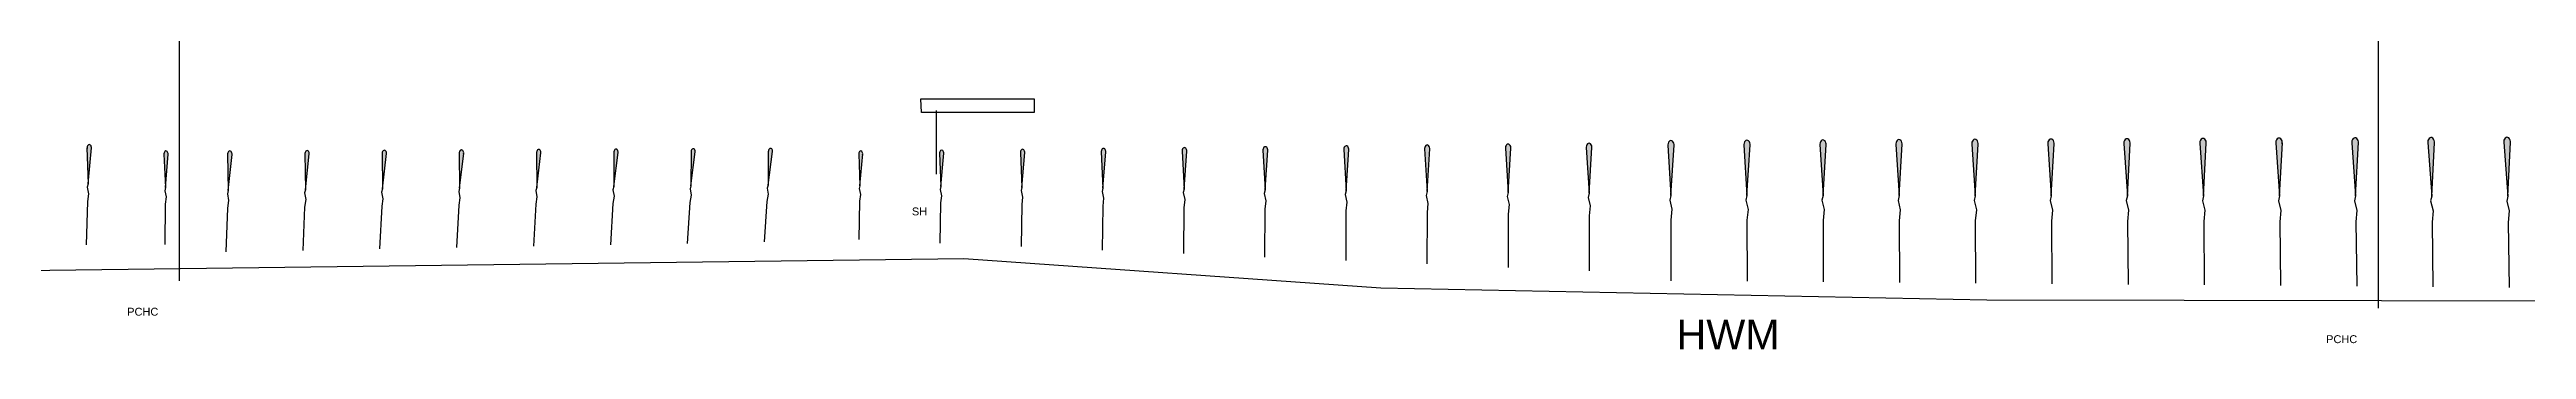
# Model space of a CAD drawing. Header units: millimetres. Extents: x 833576263 to 1668046980, y 817519639 to 1636103653.
# Drawn here: x 834121521 to 834247377, y 817737986 to 817753182 of the extents above; entities that cross this region are included whole.
import ezdxf

# ---------------------------------------------------------------- set-up
doc = ezdxf.new("R2010")
doc.units = ezdxf.units.MM
doc.header["$LTSCALE"] = 100
doc.header["$MEASUREMENT"] = 0
doc.linetypes.add('R_site$0$B1_DASHED', pattern=[6.5, 1, 5, -0.5])
doc.linetypes.add('R_site$0$B1_HIDDEN', pattern=[5.5, 0, 5, -0.5])
for name, color, linetype in [('R_site$0$AUDIT_I_160808180252-0', 4, 'Continuous'), ('R_site$0$AUDIT_I_160808180252-2', 4, 'Continuous'), ('R_site$0$AUDIT_I_160808180252-3', 4, 'Continuous'), ('R_site$0$AUDIT_I_160808180252-6', 10, 'Continuous'), ('R_Text for GBP from DLN$0$base plan(mm)$0$DLN040__', 7, 'Continuous'), ('T-TITL', 7, 'Continuous'), ('X-REF', 7, 'Continuous')]:
    doc.layers.add(name, color=color, linetype=linetype)
doc.styles.add('R_site$0$Arial', font='arial.ttf')
doc.styles.add('R_Text for GBP from DLN$0$base plan(mm)$0$Standard', font='arial.ttf')
doc.styles.add('R_Text for GBP from DLN$0$base plan(mm)$0$SWIS721 LT', font='swiss.ttf')
doc.linetypes.add('R_site$0$B1_BDYWL', pattern='A,2.5,[1,B1000.shx,S=1,R=0,X=0,Y=0],2.5', length=5)
doc.dimstyles.new('R_Text for GBP from DLN$0$base plan(mm)$0$Standard', dxfattribs={"dimtxt": 0.35, "dimasz": 0.2, "dimexe": 0.2, "dimexo": 0.2, "dimgap": 0.09, "dimtad": 0, "dimtoh": 1, "dimdec": 4, "dimzin": 0, "dimdsep": 46, "dimtxsty": 'R_Text for GBP from DLN$0$base plan(mm)$0$Standard', "dimcen": 0.09, "dimadec": 0, "dimazin": 0, "dimtfac": 1, "dimtdec": 4, "dimtofl": 0, "dimtmove": 0, "dimatfit": 3, "dimfxl": 1, "dimtolj": 1, "dimtzin": 0, "dimarcsym": 0})

# ---------------------------------------------------------------- blocks, each defined once
blk = doc.blocks.new('R_site$0$SLOPE')
at = {"linetype": 'Continuous'}
h = blk.add_hatch(color=0, dxfattribs=at)
edge = h.paths.add_edge_path()
edge.add_line((3.58, 0), (0.31, 0.41))
edge.add_ellipse((0.3, 0.01), major_axis=(0, 0.41), ratio=0.731707, start_angle=358.8413, end_angle=551.2243)
edge.add_line((0.3, -0.4), (3.58, 0))
at = {"color": 0, "linetype": 'Continuous'}
for p, q in [((3.58, 0), (0.3, 0.42)), ((0.3, -0.4), (3.58, 0)), ((3.58, 0), (3.88, -0.14)), ((3.88, -0.14), (4.48, 0.14)), ((4.48, 0.14), (5.18, 0)), ((5.18, 0), (9.13, 0))]:
    blk.add_line(p, q, dxfattribs=at)
blk.add_ellipse((0.3, 0.01), major_axis=(0, 0.41), ratio=0.731707, start_param=6.120326, end_param=9.620679, dxfattribs=at)
blk = doc.blocks.new('R_site$0$11sw3b')
at = {"layer": 'R_site$0$AUDIT_I_160808180252-2', "linetype": 'R_site$0$B1_DASHED', "lineweight": 30, "flags": 128}
blk.add_lwpolyline([(834429.22928, 817872.53158), (834429.23083, 817872.52759), (834429.98171, 817870.60153), (834430.54194, 817868.88381), (834431.34177, 817865.50536), (834430.61789, 817863.85636), (834429.45884, 817862.47804), (834427.95848, 817861.482), (834426.2383, 817860.94892), (834424.25006, 817860.94891), (834407.94705, 817845.72329), (834402.58495, 817842.83898), (834387.90828, 817828.44817), (834381.11897, 817822.82533), (834376.73917, 817816.23412), (834357.95226, 817790.58201), (834352.07852, 817785.79515), (834346.92867, 817775.09389), (834338.95153, 817759.75302), (834330.92946, 817747.22924), (834329.81682, 817745.8067), (834328.54602, 817744.52347), (834327.13439, 817743.39702), (834325.60113, 817742.4427), (834323.96714, 817741.6735), (834322.25466, 817741.09989), (834320.0767, 817740.6741), (834269.71335, 817740.40188), (834219.95996, 817740.48395), (834189.16987, 817741.09307), (834167.97691, 817742.57461), (834089.23219, 817741.56247), (834063.79777, 817741.95973), (834061.99085, 817741.94133), (834060.18385, 817741.93813), (834058.37688, 817741.95015), (834056.57007, 817741.97737), (834054.76356, 817742.01979), (834052.95746, 817742.07742), (834051.15192, 817742.15024), (834049.34634, 817742.18592), (834047.55806, 817742.43774), (834045.81283, 817742.90204), (834044.13583, 817743.57215), (834042.58293, 817744.49616), (834041.03615, 817745.43039), (834039.49558, 817746.37481), (834037.71399, 817747.48453), (834017.7631, 817760.35899), (834002.14995, 817771.77972), (833988.19125, 817785.3549), (833964.23528, 817813.20932), (833941.50687, 817845.45221), (833942.15974, 817900), (833942.27443, 817909.58258), (833942.23566, 817939.85927), (833942.52609, 817969.75474), (833941.17057, 817989.34922), (833943.35888, 818000)], dxfattribs=at)
at = {"layer": 'R_site$0$AUDIT_I_160808180252-3', "linetype": 'R_site$0$B1_HIDDEN', "lineweight": 30, "flags": 128}
blk.add_lwpolyline([(834356.47568, 817806.06143), (834356.47499, 817806.06034), (834353.34465, 817801.09165), (834348.16295, 817792.02368), (834342.25572, 817783.36081), (834336.20049, 817765.87661), (834330.9922, 817757.98335), (834325.762, 817752.53516), (834319.943, 817750.27763), (834311.95739, 817750.96349), (834302.56089, 817750.17254), (834293.67648, 817749.88833), (834251.06733, 817749.25985), (834225.5347, 817749.25985), (834207.5347, 817749.16202), (834176.42599, 817748.96637), (834157.34989, 817748.86855), (834129.06853, 817748.73263), (834114.28614, 817749.58079), (834102.04826, 817750.91363), (834095.2629, 817751.70122), (834087.62938, 817752.42822), (834080.48051, 817754.48806), (834075.51266, 817755.4574), (834068.48496, 817749.27788), (834052.24858, 817749.64138), (834046.19022, 817753.15522), (834034.64729, 817759.35914), (834019.85265, 817769.72811), (834005.82116, 817781.10855), (833992.62186, 817793.44449), (833980.31967, 817806.67525), (833968.97787, 817820.73785), (833959.70168, 817834.09205), (833950.29929, 817849.98047), (833950.14042, 817900), (833949.82314, 817999.89243), (833949.82311, 818000)], dxfattribs=at)
at = {"layer": 'R_site$0$AUDIT_I_160808180252-0', "linetype": 'Continuous', "lineweight": 20}
for p, xscale, yscale, rotation in [((834123.54021, 817748.37097), 0.557161629434954, 0.278580814717477, 268.2789518359942), ((834191.52008, 817748.34886), 0.660862899693386, 0.330431449846693, 269.8640469351663), ((834195.63186, 817748.39226), 0.6849540078843627, 0.3424770039421813, 269.983970006724), ((834199.74364, 817748.43567), 0.7090451160753407, 0.3545225580376704, 270.0950358395689), ((834203.90185, 817748.57247), 0.7781019126879846, 0.3890509563439923, 270), ((834207.76398, 817748.5881), 0.7832267484304287, 0.3916133742152144, 270.0780034697904), ((834211.62611, 817748.60374), 0.788351584172873, 0.3941757920864365, 270.156024022502), ((834215.48824, 817748.61938), 0.7934764199153167, 0.3967382099576583, 270.2320126727544), ((834219.35037, 817748.63502), 0.7986012556577607, 0.3993006278288804, 270.3080443302302), ((834223.2125, 817748.65066), 0.8037260914002062, 0.4018630457001031, 270.3820175533634), ((834227.07463, 817748.6663), 0.8088509271426484, 0.4044254635713242, 270.4559815582054), ((834230.93676, 817748.68193), 0.8139757628850931, 0.4069878814425466, 270.5280167461478), ((834234.79889, 817748.69757), 0.8191005986275374, 0.4095502993137687, 270.5999910348565), ((834238.66102, 817748.71321), 0.824263396116221, 0.4121316980581105, 270.6709641373395), ((834242.52315, 817748.72885), 0.8293882318586666, 0.4146941159293333, 270.741013262736), ((834246.38528, 817748.74449), 0.8345130676011077, 0.4172565338005538, 270.8099781887722), ((834127.43686, 817748.045), 0.5196744050226326, 0.2598372025113163, 269.2179883756479), ((834130.68391, 817748.0453), 0.5605197839100602, 0.2802598919550301, 267.6630456438023), ((834134.60867, 817748.064), 0.5548255219740111, 0.2774127609870056, 267.4570433424652), ((834138.53343, 817748.0827), 0.5490947583588841, 0.2745473791794421, 267.2470086869184), ((834142.45819, 817748.1014), 0.543400496422835, 0.2717002482114175, 267.0329327000526), ((834146.38296, 817748.1201), 0.5377062344867877, 0.2688531172433938, 266.814046920986), ((834150.30772, 817748.1388), 0.5320119725507373, 0.2660059862753686, 266.5910251670749), ((834154.23248, 817748.1575), 0.5263542122937659, 0.2631771061468829, 266.3630140296181), ((834158.15724, 817748.17621), 0.5206599503577172, 0.2603299751788586, 266.1289887458939), ((834162.73761, 817748.04501), 0.4923711490728562, 0.2461855745364281, 268.69795757228), ((834166.84939, 817748.08842), 0.5164257555847565, 0.2582128777923782, 268.910999161507), ((834170.96117, 817748.13182), 0.5404803620966553, 0.2702401810483276, 269.1050620588683), ((834175.07295, 817748.17523), 0.5645714702876337, 0.2822857351438168, 269.2829594055574), ((834179.18473, 817748.21864), 0.5886260767995325, 0.2943130383997662, 269.446041941475), ((834183.29652, 817748.26204), 0.6127171849905093, 0.3063585924952547, 269.5960314048842), ((834187.4083, 817748.30545), 0.6368082931814861, 0.3184041465907431, 269.7349657918844)]:
    blk.add_blockref('R_site$0$SLOPE', p, dxfattribs=dict(at, xscale=xscale, yscale=yscale, rotation=rotation))
at = {"layer": 'R_site$0$AUDIT_I_160808180252-6', "linetype": 'Continuous', "lineweight": 20, "insert": (834206.81063, 817737.98576), "char_height": 1.5, "width": 6.75, "attachment_point": 8, "style": 'R_site$0$Arial'}
blk.add_mtext('HWM', dxfattribs=at)
blk = doc.blocks.new('R_site')
at = {"linetype": 'R_site$0$B1_BDYWL', "lineweight": 5, "xscale": 1000, "yscale": 1000, "zscale": 1000}
blk.add_blockref('R_site$0$11sw3b', (0, 0), dxfattribs=at)
blk = doc.blocks.new('R_Text for GBP from DLN')
at = {"elevation": 0}
blk.add_lwpolyline([(834165833, 817749994), (834165791, 817750694), (834171554, 817750694), (834171554, 817749994)], close=True, dxfattribs=at)
at = {"layer": 'R_Text for GBP from DLN$0$base plan(mm)$0$DLN040__', "style": 'R_Text for GBP from DLN$0$base plan(mm)$0$SWIS721 LT'}
for s, p in [('SH', (834165337, 817744779)), ('PCHC', (834125466, 817739694)), ('PCHC', (834237196, 817738302))]:
    blk.add_text(s, height=400, dxfattribs=at).set_placement(p)
at = {"layer": 'R_Text for GBP from DLN$0$base plan(mm)$0$DLN040__', "color": 1}
for points in [[(834128111, 817754707), (834128111, 817741466)], [(834239841, 817754183), (834239841, 817740074)], [(834166571, 817750098), (834166571, 817746872)]]:
    blk.add_leader(points, dimstyle='R_Text for GBP from DLN$0$base plan(mm)$0$Standard', override={"dimasz": 0.75}, dxfattribs=at)

msp = doc.modelspace()

# ---------------------------------------------------------------- block references
at = {"layer": 'X-REF'}
msp.add_blockref('R_site', (0, 0), dxfattribs=at)

# ---------------------------------------------------------------- next in the draw order: block references
at = {"layer": 'T-TITL'}
msp.add_blockref('R_Text for GBP from DLN', (0, 0), dxfattribs=at)
at = {"layer": 'X-REF'}
msp.add_blockref('R_Text for GBP from DLN', (0, 0), dxfattribs=at)

doc.saveas('drawing.dxf')
